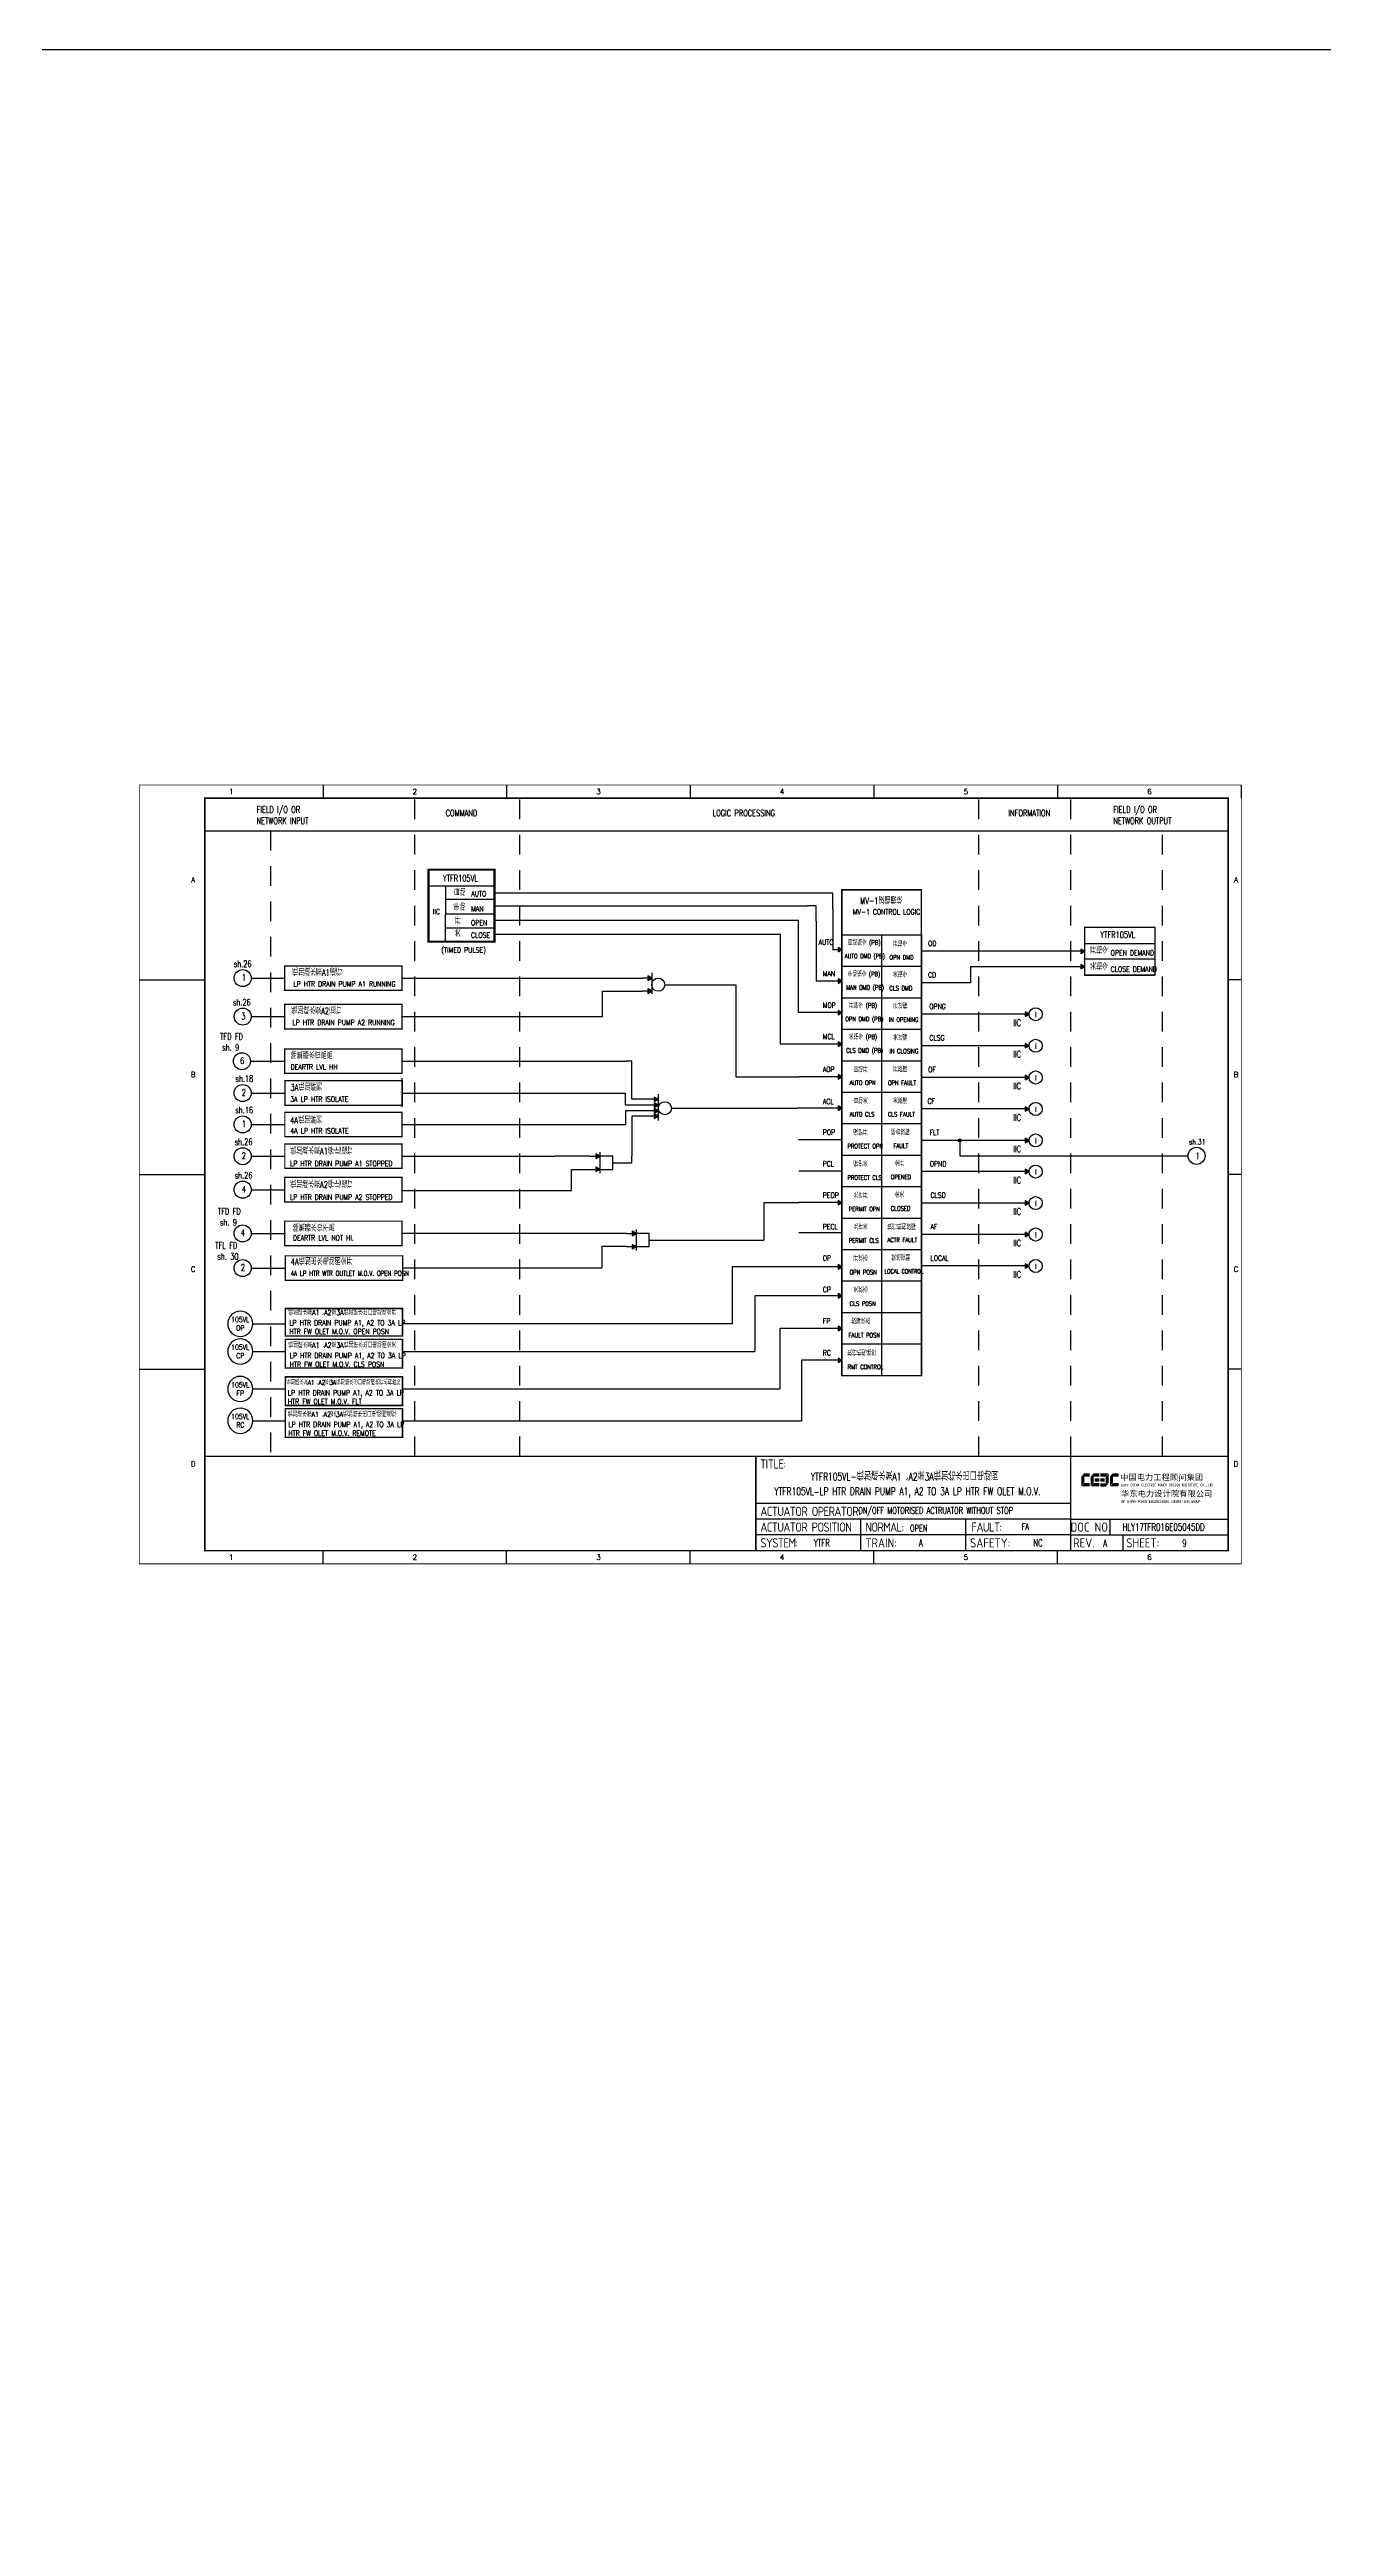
# Model space of a CAD drawing. Header units: millimetres. Extents: x 5560 to 16471, y 4607 to 8234.
# Drawn here: x 8751 to 9236, y 7124 to 8068 of the extents above; entities that cross this region are included whole.
import ezdxf
from ezdxf.enums import TextEntityAlignment as Align

# ---------------------------------------------------------------- set-up
doc = ezdxf.new("R2010")
doc.units = ezdxf.units.MM
doc.linetypes.add('DASHED', pattern=[0.75, 0.5, -0.25])
doc.linetypes.add('JIS_02_0.7', pattern=[1.35, 0.75, -0.6])
for name, color, linetype in [('BORDER', 1, 'Continuous'), ('INSTRUMENT', 4, 'Continuous'), ('MLINE', 6, 'Continuous'), ('TITLE', 1, 'Continuous'), ('TK', 7, 'Continuous'), ('图框_外框线', 7, 'Continuous'), ('图框_标题栏文字', 6, 'Continuous')]:
    doc.layers.add(name, color=color, linetype=linetype)
doc.styles.add('ecepdi', font='simhei.ttf', dxfattribs={"width": 0.9})
doc.styles.get("Standard").update_dxf_attribs({"font": 'romans.shx', "width": 0.7, "bigfont": '@0hztxta.shx'})
doc.styles.add('工程字', font='gbenor.shx', dxfattribs={"bigfont": 'gbcbig.shx'})

# ---------------------------------------------------------------- blocks, each defined once
blk = doc.blocks.new('INS00')
at = {"layer": 'INSTRUMENT', "color": 0}
blk.add_lwpolyline([(6, 0, 1), (-6, 0, 1)], format="xyb", close=True, dxfattribs=at)
at = {"layer": 'INSTRUMENT', "flags": 1}
for tag, p in [('INSNAM', (0, 9)), ('INSDGN', (0, -9)), ('INSSUP', (0, -15)), ('INSMAN', (0, -18)), ('INSREM', (0, -21)), ('INSTYP', (0, -12))]:
    blk.add_attdef(tag, text='', height=3, dxfattribs=at).set_placement(p, align=Align.TOP_CENTER)
at = {"layer": 'INSTRUMENT', "width": 0.7}
for tag, p in [('INSIDE', (0, 2)), ('INSSYS', (0, -2))]:
    blk.add_attdef(tag, text='', height=2.5, dxfattribs=at).set_placement(p, align=Align.MIDDLE)
for tag, p in [('INSHH', (6, 3.5)), ('INSL', (6, -3)), ('INSLL', (6, -6))]:
    blk.add_attdef(tag, p, '', height=2.5, dxfattribs=at)
at = {"layer": 'INSTRUMENT', "linetype": 'DASHED', "width": 0.7}
blk.add_attdef('INSH', (6, 0.5), '', height=2.5, dxfattribs=at)
blk = doc.blocks.new('huo')
at = {"layer": 'BORDER'}
for points in [[(-72.15, 909.27), (-73.65, 910.13), (-73.65, 908.4)], [(-72.15, 904.27), (-73.65, 905.13), (-73.65, 903.4)]]:
    blk.add_hatch(color=256, dxfattribs=at).paths.add_polyline_path(points)
for p, q in [((-72.15, 909.27), (-75.75, 909.27)), ((-72.15, 911.28), (-72.15, 903.28)), ((-72.15, 904.27), (-75.75, 904.27)), ((-67.15, 906.77), (-65.15, 906.77))]:
    blk.add_line(p, q, dxfattribs=at)
for points in [[(-72.15, 909.27), (-73.65, 910.13), (-73.65, 908.4)], [(-72.15, 904.27), (-73.65, 905.13), (-73.65, 903.4)]]:
    blk.add_lwpolyline(points, close=True, dxfattribs=at)
blk.add_circle((-69.65, 906.77), 2.5, dxfattribs=at)
blk = doc.blocks.new('A$C1E0003F3')
h = blk.add_hatch(color=152)
edge = h.paths.add_edge_path()
edge.add_ellipse((5.15, 4.41), major_axis=(0, 0.211), ratio=0.769231, start_angle=-90, end_angle=0)
edge.add_line((5.15, 4.62), (3.22, 4.62))
edge.add_line((3.22, 4.62), (2.09, 3.35))
edge.add_line((2.09, 3.35), (5.32, 3.35))
edge.add_line((5.32, 3.35), (5.32, 4.41))
h.paths.add_polyline_path([(3.22, 3.23), (2.09, 3.23), (2.09, -0.36), (3.22, 0.91)])
edge = h.paths.add_edge_path()
edge.add_line((5.32, 0.81), (3.27, 0.81))
edge.add_line((3.27, 0.81), (2.13, -0.46))
edge.add_line((2.13, -0.46), (5.15, -0.46))
edge.add_ellipse((5.15, -0.25), major_axis=(0, 0.211), ratio=0.769231, start_angle=180, end_angle=270)
edge.add_line((5.32, -0.25), (5.32, 0.81))
h = blk.add_hatch(color=152)
edge = h.paths.add_edge_path()
edge.add_ellipse((8.78, 4.41), major_axis=(0, 0.211), ratio=0.769231, start_angle=-90, end_angle=0)
edge.add_line((8.78, 4.62), (6.84, 4.62))
edge.add_line((6.84, 4.62), (5.71, 3.35))
edge.add_line((5.71, 3.35), (8.94, 3.35))
edge.add_line((8.94, 3.35), (8.94, 4.41))
h.paths.add_polyline_path([(6.84, 3.23), (5.71, 3.23), (5.71, -0.36), (6.84, 0.91)])
edge = h.paths.add_edge_path()
edge.add_ellipse((8.78, 2.49), major_axis=(0, 0.211), ratio=0.769231, start_angle=-90, end_angle=0)
edge.add_line((8.78, 2.7), (7.22, 2.7))
edge.add_line((7.22, 2.7), (7.22, 1.44))
edge.add_line((7.22, 1.44), (8.78, 1.44))
edge.add_ellipse((8.78, 1.65), major_axis=(0, 0.211), ratio=0.769231, start_angle=180, end_angle=270)
edge.add_line((8.94, 1.65), (8.94, 2.49))
edge = h.paths.add_edge_path()
edge.add_line((8.94, 0.81), (6.89, 0.81))
edge.add_line((6.89, 0.81), (5.75, -0.46))
edge.add_line((5.75, -0.46), (8.78, -0.46))
edge.add_ellipse((8.78, -0.25), major_axis=(0, 0.211), ratio=0.769231, start_angle=180, end_angle=270)
edge.add_line((8.94, -0.25), (8.94, 0.81))
h = blk.add_hatch(color=1)
edge = h.paths.add_edge_path()
edge.add_line((12.48, 4.62), (9.46, 4.62))
edge.add_ellipse((9.46, 4.41), major_axis=(0, 0.211), ratio=0.769231, start_angle=0, end_angle=90)
edge.add_line((9.3, 4.41), (9.3, 3.35))
edge.add_line((9.3, 3.35), (11.35, 3.35))
edge.add_line((11.35, 3.35), (12.48, 4.62))
h.paths.add_polyline_path([(12.57, 4.56), (11.38, 3.23), (11.38, 0.93), (12.57, 0.93)])
edge = h.paths.add_edge_path()
edge.add_line((11.03, 2.7), (9.46, 2.7))
edge.add_ellipse((9.46, 2.49), major_axis=(0, 0.211), ratio=0.769231, start_angle=0, end_angle=90)
edge.add_line((9.3, 2.49), (9.3, 1.65))
edge.add_ellipse((9.46, 1.65), major_axis=(0, 0.211), ratio=0.769231, start_angle=90, end_angle=180)
edge.add_line((9.46, 1.44), (11.03, 1.44))
edge.add_line((11.03, 1.44), (11.03, 2.7))
h = blk.add_hatch(color=1)
edge = h.paths.add_edge_path()
edge.add_line((12.58, 0.79), (9.3, 0.79))
edge.add_line((9.3, 0.79), (9.3, -0.27))
edge.add_ellipse((9.46, -0.27), major_axis=(0, 0.211), ratio=0.769231, start_angle=90, end_angle=180)
edge.add_line((9.46, -0.48), (11.43, -0.48))
edge.add_line((11.43, -0.48), (12.58, 0.79))
h = blk.add_hatch(color=152)
edge = h.paths.add_edge_path()
edge.add_ellipse((16.11, 4.41), major_axis=(0, 0.211), ratio=0.769231, start_angle=-90, end_angle=0)
edge.add_line((16.11, 4.62), (14.14, 4.62))
edge.add_line((14.14, 4.62), (13, 3.35))
edge.add_line((13, 3.35), (16.27, 3.35))
edge.add_line((16.27, 3.35), (16.27, 4.41))
h.paths.add_polyline_path([(14.14, 3.23), (13, 3.23), (13, -0.36), (14.14, 0.91)])
edge = h.paths.add_edge_path()
edge.add_line((16.27, 0.81), (14.18, 0.81))
edge.add_line((14.18, 0.81), (13.04, -0.46))
edge.add_line((13.04, -0.46), (16.03, -0.46))
edge.add_ellipse((16.03, -0.15), major_axis=(0, 0.316), ratio=0.769231, start_angle=180, end_angle=270)
edge.add_line((16.27, -0.15), (16.27, 0.81))
at = {"layer": 'TITLE', "color": 7, "style": 'ecepdi'}
for s, p in [('中', (16.92, 1.94)), ('国', (20.09, 2)), ('电', (23.25, 1.99)), ('力', (26.39, 1.96)), ('工', (29.53, 1.95)), ('程', (32.71, 1.98)), ('顾', (35.9, 1.98)), ('问', (39.09, 1.94)), ('集', (42.26, 1.98)), ('团', (45.42, 2.01)), ('华', (17.24, -4.31)), ('东', (20.45, -4.29)), ('电', (23.62, -4.35)), ('力', (26.75, -4.32)), ('设', (29.92, -4.3)), ('计', (33.05, -4.31)), ('院', (36.26, -4.29)), ('有', (39.41, -4.29)), ('限', (42.57, -4.32)), ('公', (45.78, -4.38)), ('司', (48.91, -4.35))]:
    blk.add_text(s, height=2.2, dxfattribs=at).set_placement(p)
at = {"layer": 'TITLE', "color": 7, "style": 'ecepdi', "width": 0.975}
for s, p in [('E', (17.58, 0.02)), ('A', (18.29, 0.03)), ('S', (19, 0.03)), ('T', (19.7, 0.03)), ('C', (21.1, 0.09)), ('H', (21.77, 0.09)), ('I', (22.46, 0.09)), ('N', (23.17, 0.1)), ('A', (23.86, 0.1)), ('E', (25.35, 0.09)), ('L', (26.05, 0.11)), ('E', (26.76, 0.1)), ('C', (27.46, 0.12)), ('T', (28.18, 0.11)), ('R', (28.87, 0.1)), ('I', (29.57, 0.11)), ('C', (30.28, 0.1)), ('P', (31.64, 0.09)), ('O', (32.32, 0.08)), ('W', (33.03, 0.08)), ('E', (33.72, 0.08)), ('R', (34.42, 0.09)), ('D', (35.81, 0.1)), ('E', (36.52, 0.1)), ('S', (37.2, 0.1)), ('I', (37.91, 0.09)), ('G', (38.68, 0.11)), ('N', (39.38, 0.09)), ('I', (40.72, 0.07)), ('N', (41.43, 0.08)), ('S', (42.14, 0.08)), ('T', (42.83, 0.08)), ('I', (43.52, 0.09)), ('T', (44.22, 0.07)), ('U', (44.93, 0.07)), ('T', (45.63, 0.08)), ('E', (46.34, 0.09)), ('C', (47.76, 0.11)), ('O', (48.48, 0.1)), ('L', (50.56, 0.1)), ('T', (51.27, 0.1)), ('D', (51.96, 0.1)), ('O', (17.67, -6.18)), ('OF', (18.01, -6.2)), ('F', (18.37, -6.2)), ('C', (19.8, -6.19)), ('H', (20.47, -6.19)), ('I', (21.15, -6.19)), ('N', (21.87, -6.18)), ('A', (22.56, -6.18)), ('P', (23.98, -6.2)), ('O', (24.66, -6.21)), ('W', (25.36, -6.21)), ('E', (26.06, -6.21)), ('R', (26.75, -6.2)), ('E', (28.19, -6.24)), ('N', (28.91, -6.27)), ('G', (29.62, -6.26)), ('I', (30.32, -6.27)), ('N', (31.02, -6.27)), ('E', (31.7, -6.28)), ('E', (32.41, -6.27)), ('R', (33.1, -6.24)), ('I', (33.81, -6.24)), ('N', (34.51, -6.26)), ('G', (35.2, -6.24)), ('C', (36.61, -6.19)), ('O', (37.3, -6.21)), ('N', (38, -6.2)), ('S', (38.71, -6.21)), ('U', (39.41, -6.18)), ('L', (40.11, -6.18)), ('T', (40.81, -6.19)), ('I', (41.51, -6.21)), ('N', (42.2, -6.21)), ('G', (42.91, -6.17)), ('G', (44.29, -6.2)), ('R', (45, -6.21)), ('O', (45.69, -6.22)), ('U', (46.39, -6.2)), ('P', (47.1, -6.23)), ('.', (49.23, 0.1)), (',', (49.87, 0.1)), ('.', (52.72, 0.11))]:
    blk.add_text(s, height=1, dxfattribs=at).set_placement(p, align=Align.MIDDLE_CENTER)
blk = doc.blocks.new('A$C57484896')
for p, q in [((70, 297), (70, 292)), ((140, 297), (140, 292)), ((210, 297), (210, 292)), ((280, 297), (280, 292)), ((350, 297), (350, 292)), ((420, 297), (420, 292)), ((0, 222.75), (25, 222.75)), ((420, 222.75), (415, 222.75)), ((0, 148.5), (25, 148.5)), ((420, 148.5), (415, 148.5)), ((0, 74.25), (25, 74.25)), ((420, 74.25), (415, 74.25)), ((70, 0), (70, 5)), ((140, 0), (140, 5)), ((210, 0), (210, 5)), ((280, 0), (280, 5)), ((350, 0), (350, 5))]:
    blk.add_line(p, q)
at = {"layer": 'MLINE', "linetype": 'JIS_02_0.7', "ltscale": 10}
for p, q in [((105, 41), (105, 292)), ((145, 41), (145, 292)), ((320, 41), (320, 292)), ((355, 41), (355, 292)), ((50, 279.56), (50, 41)), ((390, 41), (390, 279.56))]:
    blk.add_line(p, q, dxfattribs=at)
at = {"layer": 'MLINE'}
blk.add_line((25, 279.56), (415, 279.56), dxfattribs=at)
at = {"layer": '图框_外框线'}
for p, q in [((355, 5), (355, 41)), ((355, 23), (235, 23)), ((355, 17), (235, 17)), ((355, 11), (235, 11)), ((355, 11), (235, 11)), ((275, 11), (275, 17)), ((275, 5), (275, 11)), ((315, 11), (315, 17)), ((315, 5), (315, 11)), ((355, 17), (415, 17)), ((355, 11), (415, 11)), ((370, 11), (370, 17)), ((375, 5), (375, 11))]:
    blk.add_line(p, q, dxfattribs=at)
for points, const_width in [([(0, 0), (420, 0), (420, 297), (0, 297)], 0.3), ([(25, 5), (415, 5), (415, 292), (25, 292)], 0.6)]:
    blk.add_lwpolyline(points, close=True, dxfattribs=dict(at, const_width=const_width))
at = {"layer": '图框_外框线', "const_width": 0.6}
blk.add_lwpolyline([(235, 41), (25, 41)], dxfattribs=at)
at = {"layer": '图框_外框线'}
blk.add_lwpolyline([(415, 41, 0.6, 0.6, 0), (235, 41, 0.6, 0.6, 0), (235, 5, 0, 0, 0)], format="xyseb", dxfattribs=at)
blk.add_blockref('A$C1E0003F3', (356.94, 29.95))
at = {"layer": 'MLINE', "char_height": 2.5, "width": 31.8959, "attachment_point": 1}
for s, insert in [('FIELD I/O OR', (44.67, 288.89)), ('NETWORK INPUT', (44.67, 284.64)), ('COMMAND', (116.74, 287.58)), ('LOGIC PROCESSING', (218.52, 287.58)), ('INFORMATION', (331.25, 287.58)), ('FIELD I/O OR', (371.22, 288.89)), ('NETWORK OUTPUT', (371.22, 284.64))]:
    blk.add_mtext(s, dxfattribs=dict(at, insert=insert))
at = {"layer": 'TK', "color": 3}
for s, p in [('1', (35, 294.5)), ('2', (105, 294.5)), ('3', (175, 294.5)), ('4', (245, 294.5)), ('5', (315, 294.5)), ('6', (385, 294.5)), ('1', (35, 2.5)), ('2', (105, 2.5)), ('3', (175, 2.5)), ('4', (245, 2.5)), ('5', (315, 2.5)), ('6', (385, 2.5))]:
    blk.add_text(s, height=2, dxfattribs=at).set_placement(p, align=Align.MIDDLE)
for s, p in [('A', (20.5, 259.88)), ('A', (418, 259.88)), ('B', (20.5, 185.62)), ('B', (418, 185.62)), ('C', (20.5, 111.38)), ('C', (418, 111.38)), ('D', (20.5, 37.12)), ('D', (418, 37.12))]:
    blk.add_text(s, height=2, dxfattribs=at).set_placement(p, align=Align.CENTER)
at = {"layer": '图框_标题栏文字', "char_height": 3.5, "style": '工程字'}
for s, insert, width, attachment_point in [('{\\T0.9; TITLE:}', (234.86, 38.09), 14.2249, 4), ('{\\T0.9; ACTUATOR OPERATOR:}', (235, 20), 40, 4), ('{\\T0.9; ACTUATOR POSITION}', (235, 14), 45, 4), ('{\\T0.9; SYSTEM:}', (235, 8), 17.9526, 4), ('{\\T0.9; }TRAIN: ', (275, 8), 17.6638, 4), ('{\\T0.9; NORMAL:}', (275, 14), 18.2557, 4), ('SAFETY:', (324.3, 8), 22.3993, 5), ('{\\T0.9; FAULT:}', (315.44, 14), 15, 4), ('DOC NO.', (362.5, 14), 15, 5), ('REV.', (360, 8), 10, 5), ('SHEET:', (382.42, 8), 20, 5)]:
    blk.add_mtext(s, dxfattribs=dict(at, insert=insert, width=width, attachment_point=attachment_point))

msp = doc.modelspace()

# ---------------------------------------------------------------- hatches: boundary and pattern name
for points in [[(9052.62, 7724.91), (9051.12, 7725.78), (9051.12, 7724.05)], [(9145.14, 7724.29), (9143.64, 7725.15), (9143.64, 7723.42)], [(9145.14, 7718.42), (9143.64, 7719.28), (9143.64, 7717.55)], [(9052.62, 7712.91), (9051.12, 7713.78), (9051.12, 7712.05)], [(9052.62, 7700.91), (9051.12, 7701.78), (9051.12, 7700.05)], [(9123.96, 7700.29), (9122.46, 7701.15), (9122.46, 7699.42)], [(9052.62, 7688.91), (9051.12, 7689.78), (9051.12, 7688.05)], [(9123.96, 7688.29), (9122.46, 7689.15), (9122.46, 7687.42)], [(9052.62, 7676.44), (9051.12, 7677.31), (9051.12, 7675.58)], [(9123.96, 7676.17), (9122.46, 7677.04), (9122.46, 7675.3)], [(9052.62, 7664.44), (9051.12, 7665.31), (9051.12, 7663.58)], [(9123.96, 7664.17), (9122.46, 7665.04), (9122.46, 7663.3)], [(9123.96, 7652.17), (9122.46, 7653.04), (9122.46, 7651.3)], [(9123.96, 7640.29), (9122.46, 7641.15), (9122.46, 7639.42)], [(9052.62, 7628.44), (9051.12, 7629.31), (9051.12, 7627.58)], [(9123.96, 7628.29), (9122.46, 7629.15), (9122.46, 7627.42)], [(9123.96, 7616.29), (9122.46, 7617.15), (9122.46, 7615.42)], [(9052.62, 7603.93), (9051.12, 7604.8), (9051.12, 7603.07)], [(9123.96, 7604.29), (9122.46, 7605.15), (9122.46, 7603.42)], [(9052.62, 7592.91), (9051.12, 7593.78), (9051.12, 7592.05)], [(9052.62, 7580.44), (9051.12, 7581.31), (9051.12, 7579.58)], [(9052.62, 7568.32), (9051.12, 7569.19), (9051.12, 7567.46)]]:
    msp.add_hatch(color=256).paths.add_polyline_path(points)
h = msp.add_hatch(color=256)
edge = h.paths.add_edge_path()
edge.add_arc((9097.51, 7652.17), 0.55, 0, 360)
at = {"layer": 'BORDER'}
for points in [[(8982.61, 7667.87), (8981.11, 7668.73), (8981.11, 7667)], [(8982.61, 7665.61), (8981.11, 7666.48), (8981.11, 7664.74)], [(8982.61, 7663.46), (8981.11, 7664.33), (8981.11, 7662.6)], [(8982.61, 7661.39), (8981.11, 7662.25), (8981.11, 7660.52)], [(8960.3, 7646.14), (8958.8, 7647.01), (8958.8, 7645.27)], [(8960.3, 7641.14), (8958.8, 7642.01), (8958.8, 7640.27)], [(8974.15, 7616.66), (8972.65, 7617.52), (8972.65, 7615.79)], [(8974.15, 7611.66), (8972.65, 7612.52), (8972.65, 7610.79)]]:
    msp.add_hatch(color=256, dxfattribs=at).paths.add_polyline_path(points)

# ---------------------------------------------------------------- linework, layer by layer
at = {"color": 0}
for p, q in [((8895.04, 7755.45), (8920.21, 7755.45)), ((8895.04, 7755.45), (8895.04, 7727.94)), ((8920.21, 7755.45), (8920.21, 7727.94)), ((8895.04, 7749.32), (8920.21, 7749.32)), ((8901.46, 7749.32), (8901.43, 7727.94)), ((8901.43, 7744.18), (8920.18, 7744.18)), ((8901.43, 7738.6), (8920.18, 7738.6)), ((8920.21, 7727.94), (8895.04, 7727.94)), ((8901.43, 7733.23), (8920.18, 7733.23)), ((8901.43, 7727.94), (8920.21, 7727.94))]:
    msp.add_line(p, q, dxfattribs=at)
for p, q in [((9049.18, 7746.49), (8920.21, 7746.49)), ((9049.18, 7740.55), (9049.18, 7746.49)), ((9052.62, 7730.57), (9052.62, 7747.75)), ((9052.62, 7747.75), (9082.9, 7747.75)), ((9082.9, 7730.57), (9082.9, 7747.75)), ((8920.21, 7741.7), (9039.38, 7741.7)), ((9042.83, 7741.7), (9039.38, 7741.7)), ((9042.83, 7735.76), (9042.83, 7741.7)), ((9049.18, 7740.55), (9049.18, 7724.91)), ((8920.21, 7736.11), (9036.04, 7736.11)), ((8920.21, 7730.87), (9029.15, 7730.87)), ((9029.15, 7688.91), (9029.15, 7730.87)), ((9036.04, 7700.91), (9036.04, 7736.11)), ((9042.83, 7735.76), (9042.83, 7720.12)), ((9052.62, 7730.57), (9082.9, 7730.57)), ((9067.76, 7730.57), (9067.76, 7562.45)), ((9145.14, 7727.33), (9171.93, 7727.33)), ((9145.14, 7727.33), (9171.93, 7727.33)), ((9042.83, 7720.12), (9042.83, 7712.91)), ((9052.62, 7724.91), (9049.18, 7724.91)), ((9052.62, 7718.57), (9082.9, 7718.57)), ((9145.14, 7724.29), (9082.9, 7724.29)), ((9145.14, 7718.42), (9101.57, 7718.42)), ((9101.57, 7718.42), (9101.57, 7712.29)), ((9145.14, 7721.4), (9171.93, 7721.4)), ((8827.46, 7714.06), (8840.22, 7714.06)), ((8884.9, 7714.06), (8976.5, 7714.06)), ((8961.32, 7699.39), (8961.32, 7709.06)), ((8961.32, 7709.06), (8976.5, 7709.06)), ((8987.09, 7711.56), (9012.16, 7711.56)), ((9012.16, 7711.56), (9012.16, 7676.44)), ((9052.62, 7712.91), (9042.83, 7712.91)), ((9101.57, 7712.29), (9082.9, 7712.29)), ((9145.14, 7715.2), (9171.93, 7715.2)), ((9145.14, 7715.2), (9171.93, 7715.2)), ((8827.51, 7699.39), (8839.91, 7699.39)), ((8884.59, 7699.39), (8961.32, 7699.39)), ((9036.83, 7700.91), (9036.04, 7700.91)), ((9040.78, 7700.91), (9036.83, 7700.91)), ((9052.62, 7700.91), (9040.78, 7700.91)), ((9052.62, 7706.57), (9082.9, 7706.57)), ((9097.51, 7700.29), (9082.9, 7700.29)), ((9122.46, 7700.29), (9082.9, 7700.29)), ((9052.62, 7694.57), (9082.9, 7694.57)), ((8827.19, 7682.37), (8840.21, 7682.37)), ((8885.06, 7682.37), (8970.45, 7682.37)), ((8972.51, 7682.37), (8970.45, 7682.37)), ((8972.51, 7667.87), (8972.51, 7682.37)), ((9037.35, 7688.91), (9029.15, 7688.91)), ((9052.62, 7688.91), (9037.35, 7688.91)), ((9052.62, 7682.57), (9082.9, 7682.57)), ((9097.51, 7688.29), (9082.9, 7688.29)), ((9122.46, 7688.29), (9082.9, 7688.29)), ((8885.02, 7664.95), (8885.02, 7675.97)), ((9012.16, 7676.44), (9036.17, 7676.44)), ((9052.62, 7676.44), (9036.17, 7676.44)), ((9052.62, 7670.57), (9082.9, 7670.57)), ((9122.46, 7676.17), (9082.9, 7676.17)), ((8827.46, 7670.24), (8840.34, 7670.24)), ((8885.02, 7670.24), (8970.08, 7670.24)), ((8970.08, 7665.61), (8970.08, 7670.24)), ((8979.02, 7665.61), (8970.08, 7665.61)), ((8970.08, 7663.46), (8970.08, 7658.27)), ((8979.02, 7663.46), (8970.08, 7663.46)), ((8979.02, 7667.87), (8972.51, 7667.87)), ((8979.02, 7661.39), (8972.51, 7661.39)), ((8972.51, 7661.39), (8972.51, 7646.14)), ((8989.61, 7664.43), (9035.54, 7664.44)), ((9052.62, 7664.44), (9035.54, 7664.44)), ((9122.46, 7664.17), (9082.9, 7664.17)), ((8827.46, 7658.27), (8840.28, 7658.27)), ((8884.96, 7658.27), (8970.08, 7658.27)), ((9052.62, 7652.44), (9036.09, 7652.44)), ((9052.62, 7658.57), (9082.9, 7658.57)), ((9097.51, 7652.17), (9082.9, 7652.17)), ((9122.46, 7652.17), (9082.9, 7652.17)), ((9097.51, 7652.02), (9097.51, 7646.32)), ((8827.46, 7646.14), (8840.24, 7646.14)), ((8885.21, 7646.14), (8943.14, 7646.14)), ((8956.71, 7646.14), (8943.14, 7646.14)), ((8967.3, 7643.64), (8972.51, 7643.64)), ((8972.51, 7643.64), (8972.51, 7646.14)), ((9052.62, 7646.57), (9082.9, 7646.57)), ((9097.51, 7646.32), (9184.53, 7646.32)), ((8827.46, 7633.37), (8840.24, 7633.37)), ((8885.21, 7633.02), (8949.5, 7633.02)), ((8949.5, 7633.44), (8949.5, 7641.14)), ((8949.5, 7641.14), (8956.71, 7641.14)), ((8949.5, 7633.02), (8949.5, 7633.44)), ((9052.62, 7640.44), (9036.17, 7640.44)), ((9052.62, 7634.57), (9082.9, 7634.57)), ((9097.51, 7640.29), (9082.9, 7640.29)), ((9122.46, 7640.29), (9082.9, 7640.29)), ((9022.85, 7628.44), (9036.17, 7628.44)), ((9022.85, 7628.44), (9022.85, 7614.16)), ((9052.62, 7628.44), (9036.17, 7628.44)), ((9097.51, 7628.29), (9082.9, 7628.29)), ((9122.46, 7628.29), (9082.9, 7628.29)), ((8827.47, 7616.7), (8840.48, 7616.7)), ((8970.56, 7616.66), (8885.16, 7616.66)), ((8981.15, 7614.16), (9022.85, 7614.16)), ((9052.62, 7616.91), (9036.17, 7616.91)), ((9052.62, 7622.57), (9082.9, 7622.57)), ((9097.51, 7616.29), (9082.9, 7616.29)), ((9122.46, 7616.29), (9082.9, 7616.29)), ((8970.56, 7611.66), (8961.16, 7611.66)), ((8961.16, 7611.66), (8961.16, 7603.49)), ((9052.62, 7610.57), (9082.9, 7610.57)), ((9097.51, 7604.29), (9082.9, 7604.29)), ((9122.46, 7604.29), (9082.9, 7604.29)), ((8827.47, 7603.49), (8840.48, 7603.49)), ((8961.16, 7603.49), (8885.33, 7603.49)), ((9036.17, 7603.93), (9010.75, 7603.93)), ((9010.75, 7603.93), (9010.75, 7582.24)), ((9052.62, 7603.93), (9036.17, 7603.93)), ((9052.62, 7598.57), (9082.9, 7598.57)), ((8840.49, 7588.1), (8885.17, 7588.1)), ((8840.49, 7577.57), (8840.49, 7588.1)), ((8885.17, 7577.57), (8885.17, 7588.1)), ((9036.17, 7592.91), (9019.44, 7592.91)), ((9019.44, 7592.91), (9019.44, 7571.69)), ((9052.62, 7592.91), (9036.17, 7592.91)), ((9052.62, 7586.57), (9082.9, 7586.57)), ((8828.1, 7582.24), (8840.49, 7582.24)), ((8885.17, 7577.57), (8840.49, 7577.57)), ((8840.49, 7576.36), (8885.17, 7576.36)), ((8840.49, 7565.34), (8840.49, 7576.36)), ((9010.75, 7582.24), (8885.17, 7582.24)), ((8885.17, 7565.34), (8885.17, 7576.36)), ((9036.17, 7580.44), (9028.93, 7580.44)), ((9028.93, 7580.44), (9028.93, 7557.38)), ((9052.62, 7580.44), (9036.17, 7580.44)), ((8828.1, 7571.69), (8840.49, 7571.69)), ((8885.17, 7571.69), (9019.44, 7571.69)), ((9052.62, 7568.32), (9037.26, 7568.32)), ((9037.26, 7568.32), (9037.26, 7545.26)), ((9052.62, 7574.57), (9082.9, 7574.57)), ((8828.1, 7557.38), (8840.49, 7557.38)), ((8885.17, 7565.34), (8840.49, 7565.34)), ((8840.49, 7562.05), (8885.17, 7562.05)), ((8840.49, 7551.03), (8840.49, 7562.05)), ((8885.17, 7551.03), (8885.17, 7562.05)), ((8885.17, 7557.38), (9028.93, 7557.38)), ((8885.17, 7551.03), (8840.49, 7551.03)), ((8840.49, 7549.93), (8885.17, 7549.93)), ((8840.49, 7538.91), (8840.49, 7549.93)), ((8885.17, 7538.91), (8885.17, 7549.93)), ((8828.1, 7545.26), (8840.49, 7545.26)), ((8885.17, 7538.91), (8840.49, 7538.91)), ((8885.17, 7545.26), (9037.26, 7545.26))]:
    msp.add_line(p, q)
for points in [[(7160.94, 8068.2), (15336.96, 8068.2), (15336.96, 4606.91), (7160.94, 4606.91)], [(9052.62, 7730.57), (9082.9, 7730.57), (9082.9, 7562.45), (9052.62, 7562.45)], [(9052.62, 7724.91), (9051.12, 7725.78), (9051.12, 7724.05)], [(9145.14, 7724.29), (9143.64, 7725.15), (9143.64, 7723.42)], [(9145.14, 7718.42), (9143.64, 7719.28), (9143.64, 7717.55)], [(9052.62, 7712.91), (9051.12, 7713.78), (9051.12, 7712.05)], [(9052.62, 7700.91), (9051.12, 7701.78), (9051.12, 7700.05)], [(9123.96, 7700.29), (9122.46, 7701.15), (9122.46, 7699.42)], [(9052.62, 7688.91), (9051.12, 7689.78), (9051.12, 7688.05)], [(9123.96, 7688.29), (9122.46, 7689.15), (9122.46, 7687.42)], [(9052.62, 7676.44), (9051.12, 7677.31), (9051.12, 7675.58)], [(9123.96, 7676.17), (9122.46, 7677.04), (9122.46, 7675.3)], [(9052.62, 7664.44), (9051.12, 7665.31), (9051.12, 7663.58)], [(9123.96, 7664.17), (9122.46, 7665.04), (9122.46, 7663.3)], [(9123.96, 7652.17), (9122.46, 7653.04), (9122.46, 7651.3)], [(9123.96, 7640.29), (9122.46, 7641.15), (9122.46, 7639.42)], [(9052.62, 7628.44), (9051.12, 7629.31), (9051.12, 7627.58)], [(9123.96, 7628.29), (9122.46, 7629.15), (9122.46, 7627.42)], [(9123.96, 7616.29), (9122.46, 7617.15), (9122.46, 7615.42)], [(9052.62, 7603.93), (9051.12, 7604.8), (9051.12, 7603.07)], [(9123.96, 7604.29), (9122.46, 7605.15), (9122.46, 7603.42)], [(9052.62, 7592.91), (9051.12, 7593.78), (9051.12, 7592.05)], [(9052.62, 7580.44), (9051.12, 7581.31), (9051.12, 7579.58)], [(9052.62, 7568.32), (9051.12, 7569.19), (9051.12, 7567.46)]]:
    msp.add_lwpolyline(points, close=True)
at = {"color": 0, "const_width": 0.8}
msp.add_lwpolyline([(8895.04, 7755.45), (8920.21, 7755.45), (8920.21, 7727.94), (8895.04, 7727.94), (8895.04, 7755.45)], dxfattribs=at)
for points, const_width in [([(9052.62, 7747.75), (9082.9, 7747.75), (9082.9, 7562.45), (9052.62, 7562.45), (9052.62, 7747.75)], 0.5), ([(9052.62, 7747.75), (9082.9, 7747.75), (9082.9, 7562.45), (9052.62, 7562.45), (9052.62, 7747.75)], 0.2), ([(9145.14, 7733.46), (9171.93, 7733.46), (9171.93, 7715.2), (9145.14, 7715.2), (9145.14, 7733.46)], 0.5), ([(8840.22, 7718.73), (8884.9, 7718.73), (8884.9, 7709.39), (8840.22, 7709.39), (8840.22, 7718.73)], 0.5), ([(8840.21, 7704.06), (8884.89, 7704.06), (8884.89, 7694.72), (8840.21, 7694.72), (8840.21, 7704.06)], 0.5), ([(8840.21, 7687.04), (8884.89, 7687.04), (8884.89, 7677.7), (8840.21, 7677.7), (8840.21, 7687.04)], 0.5), ([(8840.34, 7674.91), (8885.02, 7674.91), (8885.02, 7665.57), (8840.34, 7665.57), (8840.34, 7674.91)], 0.5), ([(8840.28, 7662.94), (8884.96, 7662.94), (8884.96, 7653.6), (8840.28, 7653.6), (8840.28, 7662.94)], 0.5), ([(8840.28, 7650.81), (8884.96, 7650.81), (8884.96, 7641.47), (8840.28, 7641.47), (8840.28, 7650.81)], 0.5), ([(8840.24, 7638.04), (8884.92, 7638.04), (8884.92, 7628.7), (8840.24, 7628.7), (8840.24, 7638.04)], 0.5), ([(8840.24, 7621.38), (8884.92, 7621.38), (8884.92, 7612.03), (8840.24, 7612.03), (8840.24, 7621.38)], 0.5), ([(8840.48, 7608.16), (8885.16, 7608.16), (8885.16, 7598.82), (8840.48, 7598.82), (8840.48, 7608.16)], 0.5), ([(8840.49, 7588.1), (8885.17, 7588.1), (8885.17, 7577.57), (8840.49, 7577.57), (8840.49, 7588.1)], 0.5), ([(8840.49, 7576.36), (8885.17, 7576.36), (8885.17, 7565.34), (8840.49, 7565.34), (8840.49, 7576.36)], 0.5), ([(8840.49, 7562.05), (8885.17, 7562.05), (8885.17, 7551.03), (8840.49, 7551.03), (8840.49, 7562.05)], 0.5), ([(8840.49, 7549.93), (8885.17, 7549.93), (8885.17, 7538.91), (8840.49, 7538.91), (8840.49, 7549.93)], 0.5)]:
    msp.add_lwpolyline(points, dxfattribs=dict(const_width=const_width))
msp.add_lwpolyline([(9145.14, 7715.2), (9145.14, 7733.46), (9171.93, 7733.46), (9171.93, 7715.2)])
msp.add_lwpolyline([(9145.14, 7715.2), (9145.14, 7733.46), (9171.93, 7733.46), (9171.93, 7715.2)])
at = {"color": 1}
for centre in [(8824.21, 7714.06), (8824.25, 7699.39), (8823.93, 7682.38), (8824.21, 7670.24), (8824.21, 7658.27), (8824.21, 7646.14), (9187.78, 7646.29), (8824.21, 7633.39), (8824.21, 7616.71), (8824.21, 7603.49)]:
    msp.add_circle(centre, 3.25, dxfattribs=at)
for centre, radius in [((9126.46, 7700.29), 2.5), ((9126.46, 7688.29), 2.5), ((9126.46, 7676.17), 2.5), ((9126.46, 7664.17), 2.5), ((9097.51, 7652.17), 0.55), ((9126.46, 7652.17), 2.5), ((9126.46, 7640.29), 2.5), ((9126.46, 7628.29), 2.5), ((9126.46, 7616.29), 2.5), ((9126.46, 7604.29), 2.5)]:
    msp.add_circle(centre, radius)
at = {"layer": 'BORDER'}
for p, q in [((8982.61, 7667.87), (8979.02, 7667.87)), ((8982.61, 7665.61), (8979.02, 7665.61)), ((8982.61, 7663.46), (8979.02, 7663.46)), ((8982.61, 7661.39), (8979.02, 7661.39)), ((8982.61, 7669.87), (8982.61, 7659.71)), ((8987.61, 7664.43), (8989.61, 7664.43)), ((8956.71, 7646.14), (8960.3, 7646.14)), ((8960.3, 7647.64), (8960.3, 7639.64)), ((8965.3, 7643.64), (8967.3, 7643.64)), ((8956.71, 7641.14), (8960.3, 7641.14)), ((8970.56, 7616.66), (8974.15, 7616.66)), ((8974.15, 7618.16), (8974.15, 7610.16)), ((8979.15, 7614.16), (8981.15, 7614.16)), ((8970.56, 7611.66), (8974.15, 7611.66))]:
    msp.add_line(p, q, dxfattribs=at)
for points in [[(8982.61, 7667.87), (8981.11, 7668.73), (8981.11, 7667)], [(8982.61, 7665.61), (8981.11, 7666.48), (8981.11, 7664.74)], [(8982.61, 7663.46), (8981.11, 7664.33), (8981.11, 7662.6)], [(8982.61, 7661.39), (8981.11, 7662.25), (8981.11, 7660.52)], [(8960.3, 7646.14), (8958.8, 7647.01), (8958.8, 7645.27)], [(8960.3, 7641.14), (8958.8, 7642.01), (8958.8, 7640.27)], [(8965.3, 7646.14), (8960.3, 7646.14), (8960.3, 7641.14), (8965.3, 7641.14)], [(8974.15, 7616.66), (8972.65, 7617.52), (8972.65, 7615.79)], [(8979.15, 7616.66), (8974.15, 7616.66), (8974.15, 7611.66), (8979.15, 7611.66)], [(8974.15, 7611.66), (8972.65, 7612.52), (8972.65, 7610.79)]]:
    msp.add_lwpolyline(points, close=True, dxfattribs=at)
msp.add_circle((8985.11, 7664.43), 2.5, dxfattribs=at)

# ---------------------------------------------------------------- block references
for name, p in [('A$C57484896', (8784.83, 7490.7)), ('huo', (9052.25, 6804.79))]:
    msp.add_blockref(name, p)
at = {"layer": 'MLINE', "xscale": 0.7999999999992724, "yscale": 0.7999999999992724, "zscale": 0.8}
for p, values in [((8823.3, 7582.24), {'INSIDE': '105VL', 'INSSYS': 'OP'}), ((8823.3, 7571.69), {'INSIDE': '105VL', 'INSSYS': 'CP'}), ((8823.3, 7557.38), {'INSIDE': '105VL', 'INSSYS': 'FP'}), ((8823.3, 7545.26), {'INSIDE': '105VL', 'INSSYS': 'RC'})]:
    msp.add_blockref('INS00', p, dxfattribs=at).add_auto_attribs(values)

# ---------------------------------------------------------------- texts
at = {"width": 0.7}
for p in [(9126.49, 7699.16), (9126.49, 7687.16), (9126.49, 7675.04), (9126.49, 7663.04), (9126.49, 7651.04), (9126.49, 7639.16), (9126.49, 7627.16), (9126.49, 7615.16), (9126.49, 7603.16)]:
    msp.add_text('I', height=2, dxfattribs=at).set_placement(p, align=Align.CENTER)
at = {"color": 0, "width": 73.0067, "attachment_point": 1}
for s, insert, char_height in [('YTFR105VL', (8900.55, 7753.42), 2.5), ('自动', (8904.56, 7747.85), 2.5), ('AUTO', (8911.33, 7747.24), 2), ('IIC', (8896.69, 7740.4), 2), ('手动', (8904.53, 7742.24), 2.5), ('开', (8904.99, 7736.99), 2.5), ('MAN', (8911.3, 7741.53), 2), ('关', (8904.99, 7732.23), 2.5), ('OPEN', (8911.25, 7736.2), 2), ('CLOSE', (8911.25, 7731.44), 2), ('(TIMED PULSE)', (8899.94, 7725.79), 2)]:
    msp.add_mtext(s, dxfattribs=dict(at, insert=insert, char_height=char_height))
at = {"attachment_point": 1}
for s, insert, char_height, width in [('MV-1 CONTROL LOGIC', (9056.79, 7740.33), 2, 48.5204), ('MV-1逻辑模块', (9059.57, 7744.79), 2.5, 73.0067), ('AUTO', (9043.74, 7728.76), 2, 73.0067), ('自动指令', (9054.79, 7728.57), 2, 73.0067), ('(PB)', (9062.95, 7728.48), 1.7, 73.0067), ('开指令', (9072.02, 7728.1), 2, 73.0067), ('OD', (9085.44, 7728.29), 2, 73.0067), ('YTFR105VL', (9151.15, 7731.87), 2.5, 73.0067), ('sh.26', (8820.8, 7720.75), 2.5, 73.0067), ('低加疏水泵A1运行', (8843.05, 7717.46), 2.5, 73.0067), ('AUTO DMD (PB)', (9053.69, 7723.32), 1.7, 73.0067), ('OPN DMD', (9070.73, 7722.85), 1.7, 73.0067), ('关指令', (9147.22, 7719.61), 2.5, 73.0067), ('开指令', (9147.22, 7725.83), 2.5, 73.0067), ('OPEN DEMAND', (9155.05, 7724.7), 2, 73.0067), ('CLOSE DEMAND', (9155.05, 7718.48), 2, 73.0067), ('1', (8823.87, 7715.52), 2.5, 73.0067), ('LP HTR DRAIN PUMP A1 RUNNING', (8843.51, 7712.83), 2, 73.0067), ('MAN', (9045.33, 7716.76), 2, 73.0067), ('MAN', (9045.33, 7716.76), 2, 73.0067), ('MAN DMD (PB)', (9054.23, 7711.32), 1.7, 73.0067), ('手动指令', (9054.77, 7716.57), 2, 73.0067), ('(PB)', (9062.87, 7716.48), 1.7, 73.0067), ('CLS DMD', (9070.73, 7711.08), 1.7, 73.0067), ('关指令', (9072.02, 7716.34), 2, 73.0067), ('CD', (9085.44, 7716.29), 2, 73.0067), ('sh.26', (8820.49, 7706.09), 2.5, 73.0067), ('3', (8823.65, 7700.85), 2.5, 73.0067), ('低加疏水泵A2运行', (8842.74, 7702.8), 2.5, 73.0067), ('MOP', (9045.33, 7704.76), 2, 73.0067), ('MOP', (9045.33, 7704.76), 2, 73.0067), ('OPN DMD (PB)', (9053.91, 7699.32), 1.7, 73.0067), ('开指令', (9055.19, 7704.57), 2, 73.0067), ('(PB)', (9061.67, 7704.48), 1.7, 73.0067), ('IN OPENING', (9070.5, 7699.08), 1.7, 73.0067), ('开过程', (9072.11, 7704.34), 2, 73.0067), ('OPNG', (9085.92, 7704.29), 2, 73.0067), ('LP HTR DRAIN PUMP A2 RUNNING', (8843.2, 7698.17), 2, 73.0067), ('MCL', (9045.33, 7692.76), 2, 73.0067), ('MCL', (9045.33, 7692.76), 2, 73.0067), ('关指令', (9055.19, 7692.57), 2, 73.0067), ('(PB)', (9061.67, 7692.48), 1.7, 73.0067), ('关过程', (9072.11, 7692.34), 2, 73.0067), ('CLSG', (9085.95, 7692.29), 2, 73.0067), ('IIC', (9117.95, 7698.29), 2.5, 4.5039), ('6', (8823.23, 7683.83), 2.5, 73.0067), ('除氧器水位高高', (8842.48, 7685.71), 2.5, 73.0067), ('DEARTR {\\C0;LVL HH}', (8842.48, 7681.18), 2, 73.0067), ('AOP', (9045.33, 7680.29), 2, 73.0067), ('CLS DMD (PB)', (9054.24, 7687.32), 1.7, 73.0067), ('自动开', (9056.95, 7680.1), 2, 73.0067), ('IN CLOSING', (9070.72, 7687.08), 1.7, 73.0067), ('开故障', (9072.02, 7680.22), 2, 73.0067), ('OF', (9085.5, 7680.18), 2, 73.0067), ('IIC', (9117.95, 7686.29), 2.5, 4.5039), ('sh.18', (8821.44, 7676.99), 2.5, 73.0067), ('2', (8823.87, 7671.7), 2.5, 73.0067), ('3A低加解列', (8842.41, 7673.63), 2.5, 73.0067), ('AUTO OPN', (9055.55, 7675.01), 1.7, 73.0067), ('OPN FAULT', (9070.14, 7674.97), 1.7, 73.0067), ('IIC', (9117.95, 7674.17), 2.5, 4.5039), ('sh.16', (8821.38, 7665.02), 2.5, 73.0067), ('3A LP HTR ISOLATE', (8842.32, 7668.91), 2, 73.0067), ('4A低加解列', (8842.36, 7661.08), 2.5, 73.0067), ('ACL', (9045.33, 7668.06), 2, 73.0067), ('AUTO CLS', (9055.55, 7663.01), 1.7, 73.0067), ('自动关', (9056.95, 7668.1), 2, 73.0067), ('CLS FAULT', (9070.14, 7662.97), 1.7, 73.0067), ('关故障', (9072.02, 7668.22), 2, 73.0067), ('CF', (9085.24, 7668.18), 2, 73.0067), ('IIC', (9117.95, 7662.17), 2.5, 4.5039), ('sh.26', (8821.14, 7652.89), 2.5, 73.0067), ('1', (8823.87, 7659.73), 2.5, 73.0067), ('4A LP HTR ISOLATE', (8842.36, 7656.84), 2, 73.0067), ('POP', (9045.33, 7656.29), 2, 73.0067), ('保护开', (9056.95, 7656.1), 2, 73.0067), ('综合故障', (9071.18, 7656.22), 2, 73.0067), ('FLT', (9086.05, 7656.18), 2, 73.0067), ('sh.31', (9184.91, 7652.61), 2, 73.0067), ('2', (8823.87, 7647.6), 2.5, 73.0067), ('低加疏水泵A1停止运行', (8842.32, 7649.33), 2.5, 73.0067), ('LP HTR DRAIN PUMP A1 STOPPED', (8842.24, 7644.33), 2, 73.0067), ('PCL', (9045.33, 7644.29), 2, 73.0067), ('PROTECT OPN', (9054.74, 7650.85), 1.7, 73.0067), ('保护关', (9056.95, 7644.1), 2, 73.0067), ('FAULT', (9072.23, 7650.97), 1.7, 73.0067), ('全开', (9072.67, 7644.34), 2, 73.0067), ('OPND', (9086.12, 7644.29), 2, 73.0067), ('IIC', (9117.95, 7650.17), 2.5, 4.5039), ('1', (9187.38, 7647.5), 2.5, 73.0067), ('sh.26', (8821.14, 7640.12), 2.5, 73.0067), ('4', (8823.87, 7634.85), 2.5, 73.0067), ('低加疏水泵A2停止运行', (8842.32, 7636.56), 2.5, 73.0067), ('PROTECT CLS', (9054.74, 7638.85), 1.7, 73.0067), ('OPENED', (9071.25, 7639.08), 1.7, 73.0067), ('全关', (9072.67, 7632.34), 2, 73.0067), ('IIC', (9117.95, 7638.29), 2.5, 4.5039), ('LP HTR DRAIN PUMP A2 STOPPED', (8842.24, 7631.55), 2, 73.0067), ('PEOP', (9045.33, 7632.29), 2, 73.0067), ('PERMIT OPN', (9055.23, 7626.85), 1.7, 73.0067), ('允许开', (9056.95, 7632.1), 2, 73.0067), ('CLOSED', (9071.25, 7627.08), 1.7, 73.0067), ('CLSD', (9086.35, 7632.29), 2, 73.0067), ('IIC', (9117.95, 7626.29), 2.5, 4.5039), ('4', (8823.52, 7618.17), 2.5, 73.0067), ('除氧器水位不高', (8843.28, 7619.93), 2.5, 73.0067), ('DEARTR {\\C0;LVL NOT HI.}', (8843.36, 7616), 2, 73.0067), ('PECL', (9045.33, 7620.29), 2, 73.0067), ('PERMIT CLS', (9055.23, 7614.85), 1.7, 73.0067), ('允许关', (9056.95, 7620.1), 2, 73.0067), ('执行机构故障', (9069.87, 7620.1), 2, 73.0067), ('ACTR FAULT', (9069.94, 7615.08), 1.7, 73.0067), ('AF', (9086.38, 7620.29), 2, 73.0067), ('IIC', (9117.95, 7614.29), 2.5, 4.5039), ('2', (8823.52, 7604.95), 2.5, 73.0067), ('4A低加出水电动阀全开', (8842.58, 7607.14), 2.5, 73.0067), ('OP', (9045.33, 7608.29), 2, 73.0067), ('开状态', (9056.95, 7608.1), 2, 73.0067), ('就地控制', (9071.36, 7608.34), 2, 73.0067), ('LOCAL', (9086.38, 7608.29), 2, 73.0067), ('4A LP HTR WTR OUTLET M.O.V. OPEN POSN', (8842.47, 7602.39), 1.8, 73.0067), ('CP', (9045.33, 7596.29), 2, 73.0067), ('OPN POSN', (9055.57, 7602.76), 1.7, 73.0067), ('关状态', (9056.95, 7596.1), 2, 73.0067), ('LOCAL CONTROL', (9068.86, 7603.08), 1.6, 73.0067), ('IIC', (9117.95, 7602.29), 2.5, 4.5039), ('低加疏水泵A1、A2至3A低加给水出口电动阀全开', (8841.58, 7587.56), 2, 73.0067), ('CLS POSN', (9055.57, 7590.76), 1.7, 73.0067), ('LP HTR DRAIN PUMP A1, A2 TO 3A LP \\PHTR FW OLET M.O.V. OPEN POSN', (8841.97, 7583.63), 2, 73.0067), ('FP', (9045.33, 7584.29), 2, 73.0067), ('FAULT POSN', (9055.14, 7578.76), 1.7, 73.0067), ('故障状态', (9056.18, 7584.1), 2, 73.0067), ('低加疏水泵A1、A2至3A低加给水出口电动阀全关', (8841.58, 7575.09), 2, 73.0067), ('LP HTR DRAIN PUMP A1, A2 TO 3A LP \\PHTR FW OLET M.O.V. CLS POSN', (8842.11, 7571.11), 2, 73.0067), ('RC', (9045.33, 7572.18), 2, 73.0067), ('执行机构遥控', (9054.65, 7571.99), 2, 73.0067), ('RMT CONTROL', (9054.79, 7566.65), 1.7, 73.0067), ('低加疏水泵A1、A2至3A低加给水出口电动阀执行机构故障', (8840.85, 7560.77), 1.8, 73.0067), ('低加疏水泵A1、A2至3A低加给水出口电动阀遥控', (8841.38, 7548.7), 2, 73.0067), ('LP HTR DRAIN PUMP A1, A2 TO 3A LP \\PHTR FW OLET M.O.V. FLT', (8841.44, 7556.92), 2, 73.0067), ('LP HTR DRAIN PUMP A1, A2 TO 3A LP \\PHTR FW OLET M.O.V. REMOTE', (8841.63, 7544.85), 2, 73.0067), ('YTFR105VL{\\H0.8333x;-}LP HTR DRAIN PUMP A1, A2 TO 3A LP HTR FW OLET M.O.V.', (9026.86, 7519.87), 3, 114.3396), ('YTFR105VL-低加疏水泵A1、A2至3A低加给水出口电动阀', (9040.75, 7525.46), 3, 79.5607), (' ON/OFF MOTORISED ACTRUATOR WITHOUT STOP', (9057.59, 7512.32), 2.5, 91.5509), ('FA', (9121.07, 7506.11), 2.5, 73.0067), ('YTFR', (9041.87, 7500.1), 2.8, 8.5983), ('A', (9081.93, 7500.1), 2.8, 8.5983), ('NC', (9125.51, 7500.1), 2.8, 8.5983), ('A', (9152.2, 7500.03), 2.8, 8.5983)]:
    msp.add_mtext(s, dxfattribs=dict(at, insert=insert, char_height=char_height, width=width))
at = {"color": 1, "char_height": 2.5, "width": 73.0067, "attachment_point": 1}
for s, insert in [('TFD FD', (8815.61, 7693.09)), ('sh. 9', (8816.4, 7688.92)), ('TFD FD', (8814.75, 7626.37)), ('sh. 9', (8815.53, 7622.19)), ('TFL FD', (8813.76, 7613.38)), ('sh. 30', (8814.55, 7609.2)), ('{\\C6;OPEN}', (9078.56, 7505.54))]:
    msp.add_mtext(s, dxfattribs=dict(at, insert=insert))
at = {"width": 0.7}
for tag, p, s in [('HLY17TFR016E05045DD', (9159.56, 7503.34), ''), ('9', (9182.33, 7497.16), '1')]:
    msp.add_attdef(tag, p, s, height=2.8, dxfattribs=at)

doc.saveas('drawing.dxf')
